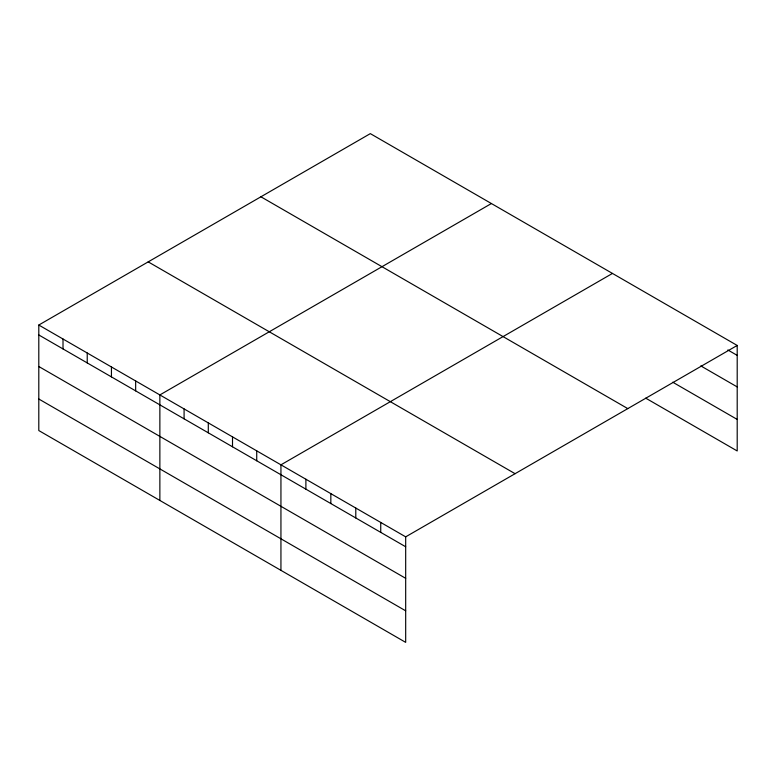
<?xml version="1.0" encoding="UTF-8"?>
<svg xmlns="http://www.w3.org/2000/svg" width="776" height="776" viewBox="0 0 776 776"><rect width="100%" height="100%" fill="white"/><g stroke="black" fill="none" stroke-linecap="round" stroke-linejoin="round"><path stroke-width="1.16" d="M405.683 578.324L405.683 536.846L38.8 325.037L38.8 430.554L405.683 642.373L405.683 578.324L38.8 366.505M645.729 398.156L737.2 450.963L737.2 345.446L370.317 133.627L38.8 325.037M491.392 203.535L159.866 394.935L159.866 500.452M612.458 273.433L280.941 464.834L280.941 570.35M405.683 536.846L737.2 345.446M727.849 349.966L737.2 355.369M700.815 365.913L737.2 386.914M672.753 382.209L737.2 419.418M260.92 196.794L627.794 408.613M148.206 261.871L515.08 473.69M38.8 334.96L405.683 546.77M38.8 399.01L405.683 610.819M380.735 522.442L380.735 532.365M355.786 508.037L355.786 517.961M330.838 493.643L330.838 503.566M305.889 479.238L305.889 489.161M256.73 450.856L256.73 460.779M232.509 436.869L232.509 446.792M208.298 422.891L208.298 432.814M184.087 408.913L184.087 418.836M135.654 380.948L135.654 390.871M111.443 366.97L111.443 376.894M87.232 352.993L87.232 362.916M63.011 339.015L63.011 348.938"/></g></svg>
